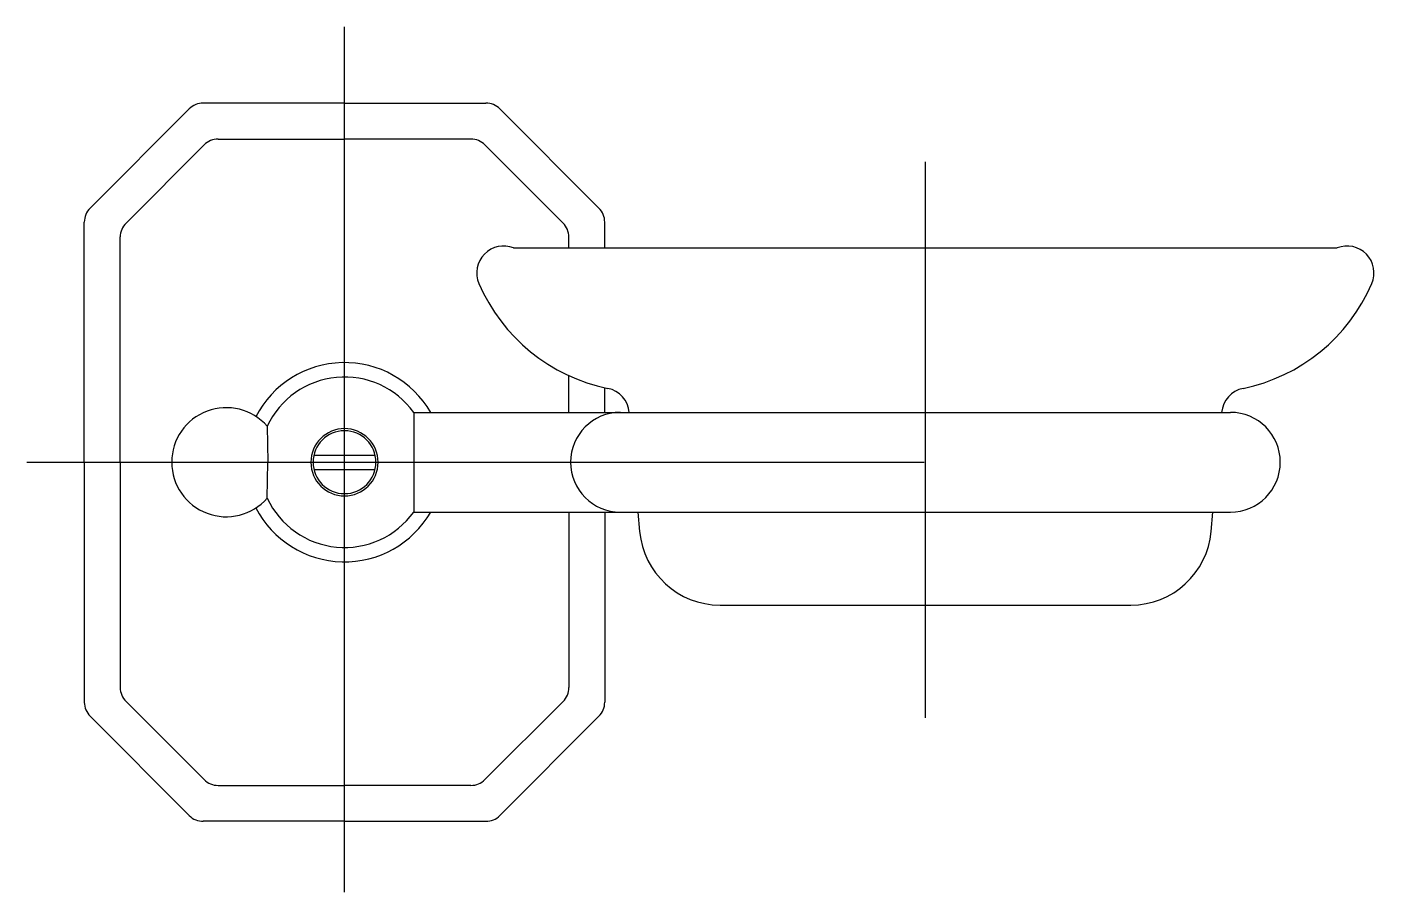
# Model space of a CAD drawing. Extents: x -0.818 to -0.668, y 415.565 to 415.662.
import ezdxf

# ---------------------------------------------------------------- set-up
doc = ezdxf.new("R2010")
doc.units = 0
doc.header["$LTSCALE"] = 0.2
doc.header["$MEASUREMENT"] = 0
doc.linetypes.add('AXES', pattern=[0.54, 0.3, -0.08, 0.08, -0.08])
doc.linetypes.add('CONTINU', pattern=[0])
doc.layers.get('0').update_dxf_attribs({"linetype": 'CONTINUOUS'})
doc.layers.add('DECA_EIXOS', color=5, linetype='AXES')

msp = doc.modelspace()

# ---------------------------------------------------------------- linework, layer by layer
at = {"linetype": 'CONTINU'}
for points in [[(-0.79876, 415.65331, 0.198912), (-0.80032, 415.65266)], [(-0.76571, 415.65266, 0.198898), (-0.76727, 415.65331)], [(-0.7971, 415.64931, 0.198914), (-0.79866, 415.64866)], [(-0.76737, 415.64866, 0.198911), (-0.76893, 415.64931)], [(-0.81137, 415.64161, 0.199257), (-0.81202, 415.64005)], [(-0.75402, 415.64005, 0.199255), (-0.75466, 415.64161)], [(-0.80737, 415.63995, 0.199249), (-0.80802, 415.6384)], [(-0.75802, 415.6384, 0.198912), (-0.75866, 415.63995)], [(-0.76417, 415.63718, 0.66824), (-0.76804, 415.63322)], [(-0.66853, 415.63321, 0.668181), (-0.67239, 415.63718)], [(-0.76804, 415.63322, 0.245432), (-0.75368, 415.62154)], [(-0.68288, 415.62154, 0.245231), (-0.66853, 415.63321)], [(-0.77341, 415.61886, 0.593856), (-0.79289, 415.61838)], [(-0.77531, 415.61886, 0.573423), (-0.79163, 415.61731)], [(-0.75129, 415.61886, 0.331843), (-0.75368, 415.62154)], [(-0.68288, 415.62154, 0.331856), (-0.68527, 415.61886)], [(-0.79163, 415.61731, 2.662468), (-0.79163, 415.60931)], [(-0.75228, 415.61886, 1), (-0.75228, 415.60776)], [(-0.68428, 415.60776, 0.999962), (-0.68428, 415.61886)], [(-0.78302, 415.61705, 1), (-0.78302, 415.60956)], [(-0.78302, 415.60956, 1), (-0.78302, 415.61705)], [(-0.78302, 415.61681, 1), (-0.78302, 415.60981)], [(-0.78302, 415.60981, 1), (-0.78302, 415.61681)], [(-0.79289, 415.60824, 0.593856), (-0.77341, 415.60776)], [(-0.79163, 415.60931, 0.573422), (-0.77531, 415.60776)], [(-0.75013, 415.60561, 0.388877), (-0.74117, 415.5974)], [(-0.69539, 415.5974, 0.38887), (-0.68643, 415.60561)], [(-0.80802, 415.58822, 0.198912), (-0.80737, 415.58666)], [(-0.75866, 415.58666, 0.199686), (-0.75802, 415.58822)], [(-0.81202, 415.58656, 0.198912), (-0.81137, 415.58501)], [(-0.75466, 415.58501, 0.19935), (-0.75402, 415.58657)], [(-0.79866, 415.57795, 0.198915), (-0.7971, 415.57731)], [(-0.76893, 415.57731, 0.199255), (-0.76737, 415.57795)], [(-0.80032, 415.57395, 0.198913), (-0.79876, 415.57331)], [(-0.76727, 415.57331, 0.198912), (-0.76571, 415.57395)]]:
    msp.add_lwpolyline(points, format="xyb", dxfattribs=at)
for points in [[(-0.78302, 415.65331), (-0.79876, 415.65331)], [(-0.78302, 415.65331), (-0.76727, 415.65331)], [(-0.80032, 415.65266), (-0.81137, 415.64161)], [(-0.76571, 415.65266), (-0.75466, 415.64161)], [(-0.79866, 415.64866), (-0.80737, 415.63995)], [(-0.7971, 415.64931), (-0.78302, 415.64931)], [(-0.76893, 415.64931), (-0.78302, 415.64931)], [(-0.76737, 415.64866), (-0.75866, 415.63995)], [(-0.81202, 415.61331), (-0.81202, 415.64005)], [(-0.75402, 415.63718), (-0.75402, 415.64005)], [(-0.80802, 415.61331), (-0.80802, 415.6384)], [(-0.75802, 415.63718), (-0.75802, 415.6384)], [(-0.76417, 415.63718), (-0.67239, 415.63718)], [(-0.75802, 415.61886), (-0.75802, 415.62295)], [(-0.75402, 415.61886), (-0.75402, 415.62161)], [(-0.77531, 415.61886), (-0.68428, 415.61886)], [(-0.77531, 415.61886), (-0.77531, 415.60776)], [(-0.79163, 415.61731), (-0.79158, 415.61331)], [(-0.78642, 415.61411), (-0.77961, 415.61411)], [(-0.81202, 415.61331), (-0.81202, 415.58656)], [(-0.80802, 415.61331), (-0.80802, 415.58822)], [(-0.79163, 415.60931), (-0.79158, 415.61331)], [(-0.78642, 415.61251), (-0.77961, 415.61251)], [(-0.77531, 415.60776), (-0.68428, 415.60776)], [(-0.75802, 415.60776), (-0.75802, 415.58822)], [(-0.75402, 415.60776), (-0.75402, 415.58657)], [(-0.75032, 415.60776), (-0.75013, 415.60561)], [(-0.68643, 415.60561), (-0.68624, 415.60776)], [(-0.74117, 415.5974), (-0.69539, 415.5974)], [(-0.79866, 415.57795), (-0.80737, 415.58666)], [(-0.76737, 415.57795), (-0.75866, 415.58666)], [(-0.80032, 415.57395), (-0.81137, 415.58501)], [(-0.76571, 415.57395), (-0.75466, 415.58501)], [(-0.7971, 415.57731), (-0.78302, 415.57731)], [(-0.76893, 415.57731), (-0.78302, 415.57731)], [(-0.78302, 415.57331), (-0.79876, 415.57331)], [(-0.78302, 415.57331), (-0.76727, 415.57331)]]:
    msp.add_lwpolyline(points, dxfattribs=at)
at = {"layer": 'DECA_EIXOS'}
for points in [[(-0.78302, 415.56543), (-0.78302, 415.66179)], [(-0.71828, 415.58483), (-0.71828, 415.64676)], [(-0.81841, 415.61331), (-0.6734, 415.61331)]]:
    msp.add_lwpolyline(points, dxfattribs=at)

doc.saveas('drawing.dxf')
